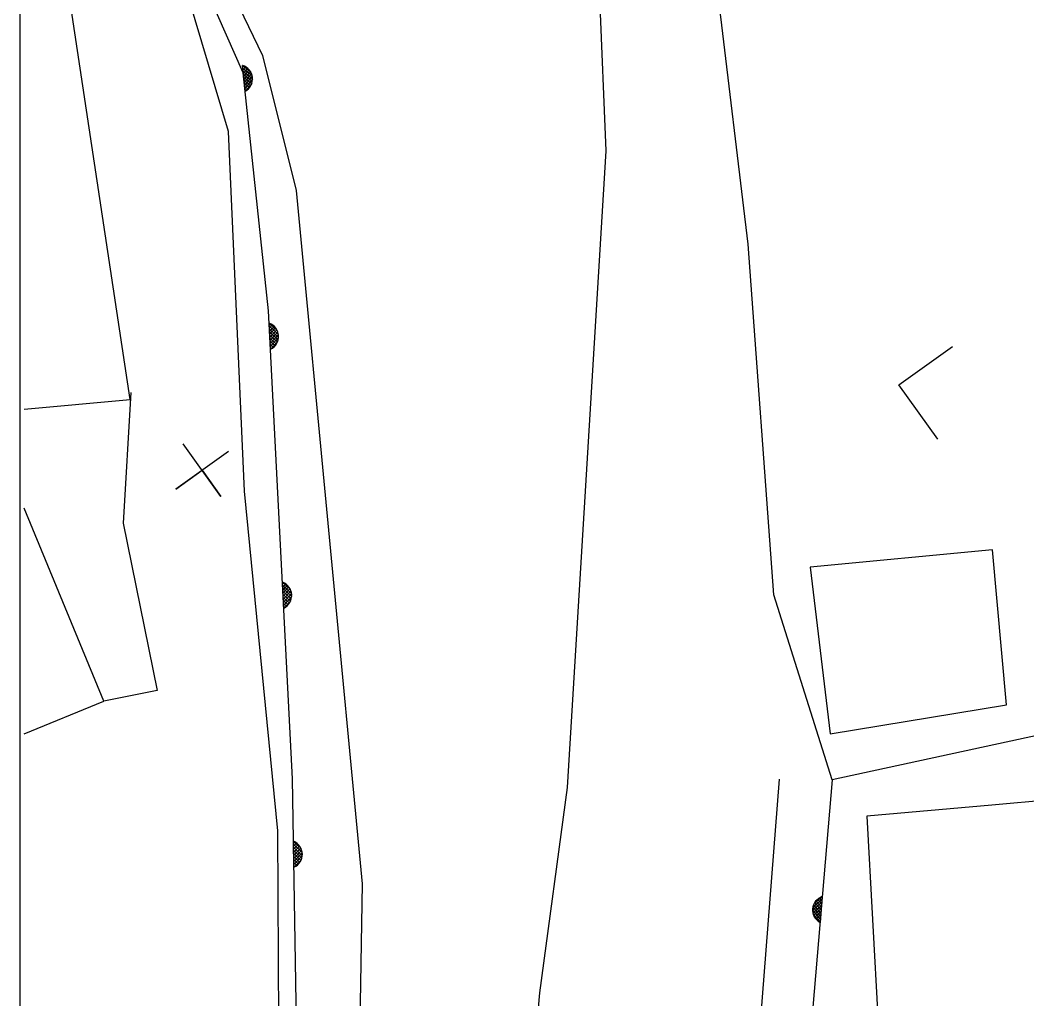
# Model space of a CAD drawing. Extents: x -299 to 346, y -14 to 200.
# Drawn here: x -1.01 to 22.31, y 29.29 to 51.96 of the extents above; entities that cross this region are included whole.
import ezdxf

# ---------------------------------------------------------------- set-up
doc = ezdxf.new("R2010")
doc.units = 0
doc.layers.add('TT-BASE', color=253, linetype='Continuous')
doc.layers.add('TX-PAPR', color=2, linetype='Continuous')

msp = doc.modelspace()

# ---------------------------------------------------------------- linework, layer by layer
at = {"layer": 'TT-BASE'}
for p, q in [((4.152, 50.746, -84.829), (1.609, 56.476, -84.829)), ((4.152, 50.746, 1.699), (1.609, 56.476, 1.699)), ((4.152, 50.746, 1.699), (1.609, 56.476, 1.699)), ((3.809, 49.383, -84.988), (1.89, 55.821, -84.988)), ((3.809, 49.383, 1.54), (1.89, 55.821, 1.54)), ((3.809, 49.383, 1.54), (1.89, 55.821, 1.54)), ((1.538, 43.184, -84.218), (-0.314, 55.415, -84.218)), ((1.538, 43.184, 2.31), (-0.314, 55.415, 2.31)), ((1.538, 43.184, 2.31), (-0.314, 55.415, 2.31)), ((15.838, 46.78, -85.28), (14.975, 54.009, -85.28)), ((15.838, 46.78, 1.248), (14.975, 54.009, 1.248)), ((15.838, 46.78, 1.248), (14.975, 54.009, 1.248)), ((12.557, 48.935, -87.551), (12.354, 53.734, -87.551)), ((12.557, 48.935, -1.023), (12.354, 53.734, -1.023)), ((12.557, 48.935, -1.023), (12.354, 53.734, -1.023)), ((3.887, 52.623, -87.551), (4.601, 51.146, -87.551)), ((3.887, 52.623, -1.023), (4.601, 51.146, -1.023)), ((3.887, 52.623, -1.023), (4.601, 51.146, -1.023)), ((4.601, 51.146, -87.551), (5.379, 48.017, -87.551)), ((4.601, 51.146, -1.023), (5.379, 48.017, -1.023)), ((4.601, 51.146, -1.023), (5.379, 48.017, -1.023)), ((4.198, 50.317, -84.829), (4.134, 50.914, -84.829)), ((4.198, 50.317, 1.699), (4.134, 50.914, 1.699)), ((4.198, 50.317, 1.699), (4.134, 50.914, 1.699)), ((4.325, 50.762, -84.829), (4.138, 50.913, -84.829)), ((4.325, 50.762, 1.699), (4.138, 50.913, 1.699)), ((4.325, 50.762, 1.699), (4.138, 50.913, 1.699)), ((4.164, 50.903, -84.829), (4.139, 50.872, -84.829)), ((4.164, 50.903, 1.699), (4.139, 50.872, 1.699)), ((4.164, 50.903, 1.699), (4.139, 50.872, 1.699)), ((4.21, 50.88, -84.829), (4.146, 50.802, -84.829)), ((4.21, 50.88, 1.699), (4.146, 50.802, 1.699)), ((4.21, 50.88, 1.699), (4.146, 50.802, 1.699)), ((4.25, 50.851, -84.829), (4.154, 50.731, -84.829)), ((4.25, 50.851, 1.699), (4.154, 50.731, 1.699)), ((4.25, 50.851, 1.699), (4.154, 50.731, 1.699)), ((4.36, 50.67, -84.829), (4.141, 50.846, -84.829)), ((4.36, 50.67, 1.699), (4.141, 50.846, 1.699)), ((4.36, 50.67, 1.699), (4.141, 50.846, 1.699)), ((4.367, 50.6, -84.829), (4.149, 50.775, -84.829)), ((4.367, 50.6, 1.699), (4.149, 50.775, 1.699)), ((4.367, 50.6, 1.699), (4.149, 50.775, 1.699)), ((4.741, 45.235, -84.829), (4.152, 50.746, -84.829)), ((4.741, 45.235, 1.699), (4.152, 50.746, 1.699)), ((4.741, 45.235, 1.699), (4.152, 50.746, 1.699)), ((4.361, 50.54, -84.829), (4.156, 50.705, -84.829)), ((4.361, 50.54, 1.699), (4.156, 50.705, 1.699)), ((4.361, 50.54, 1.699), (4.156, 50.705, 1.699)), ((4.286, 50.816, -84.829), (4.161, 50.661, -84.829)), ((4.286, 50.816, 1.699), (4.161, 50.661, 1.699)), ((4.286, 50.816, 1.699), (4.161, 50.661, 1.699)), ((4.346, 50.488, -84.829), (4.164, 50.635, -84.829)), ((4.346, 50.488, 1.699), (4.164, 50.635, 1.699)), ((4.346, 50.488, 1.699), (4.164, 50.635, 1.699)), ((4.317, 50.775, -84.829), (4.169, 50.591, -84.829)), ((4.317, 50.775, 1.699), (4.169, 50.591, 1.699)), ((4.317, 50.775, 1.699), (4.169, 50.591, 1.699)), ((4.342, 50.726, -84.829), (4.176, 50.52, -84.829)), ((4.342, 50.726, 1.699), (4.176, 50.52, 1.699)), ((4.342, 50.726, 1.699), (4.176, 50.52, 1.699)), ((4.36, 50.668, -84.829), (4.184, 50.45, -84.829)), ((4.36, 50.668, 1.699), (4.184, 50.45, 1.699)), ((4.36, 50.668, 1.699), (4.184, 50.45, 1.699)), ((4.324, 50.441, -84.829), (4.171, 50.564, -84.829)), ((4.324, 50.441, 1.699), (4.171, 50.564, 1.699)), ((4.324, 50.441, 1.699), (4.171, 50.564, 1.699)), ((4.296, 50.4, -84.829), (4.179, 50.494, -84.829)), ((4.296, 50.4, 1.699), (4.179, 50.494, 1.699)), ((4.296, 50.4, 1.699), (4.179, 50.494, 1.699)), ((4.262, 50.363, -84.829), (4.186, 50.424, -84.829)), ((4.262, 50.363, 1.699), (4.186, 50.424, 1.699)), ((4.262, 50.363, 1.699), (4.186, 50.424, 1.699)), ((4.367, 50.597, -84.829), (4.191, 50.38, -84.829)), ((4.367, 50.597, 1.699), (4.191, 50.38, 1.699)), ((4.367, 50.597, 1.699), (4.191, 50.38, 1.699)), ((4.348, 50.495, -84.829), (4.211, 50.325, -84.829)), ((4.348, 50.495, 1.699), (4.211, 50.325, 1.699)), ((4.348, 50.495, 1.699), (4.211, 50.325, 1.699)), ((4.221, 50.331, -84.829), (4.194, 50.353, -84.829)), ((4.221, 50.331, 1.699), (4.194, 50.353, 1.699)), ((4.221, 50.331, 1.699), (4.194, 50.353, 1.699)), ((4.183, 41.065, -84.988), (3.809, 49.383, -84.988)), ((4.183, 41.065, 1.54), (3.809, 49.383, 1.54)), ((4.183, 41.065, 1.54), (3.809, 49.383, 1.54)), ((11.661, 34.202, -87.551), (12.557, 48.935, -87.551)), ((11.661, 34.202, -1.023), (12.557, 48.935, -1.023)), ((11.661, 34.202, -1.023), (12.557, 48.935, -1.023)), ((5.379, 48.017, -87.551), (6.906, 31.975, -87.551)), ((5.379, 48.017, -1.023), (6.906, 31.975, -1.023)), ((5.379, 48.017, -1.023), (6.906, 31.975, -1.023)), ((16.436, 38.662, -85.28), (15.838, 46.78, -85.28)), ((16.436, 38.662, 1.248), (15.838, 46.78, 1.248)), ((16.436, 38.662, 1.248), (15.838, 46.78, 1.248)), ((5.291, 34.407, -84.829), (4.741, 45.235, -84.829)), ((5.291, 34.407, 1.699), (4.741, 45.235, 1.699)), ((5.291, 34.407, 1.699), (4.741, 45.235, 1.699)), ((4.786, 44.348, -84.829), (4.755, 44.947, -84.829)), ((4.786, 44.348, 1.699), (4.755, 44.947, 1.699)), ((4.786, 44.348, 1.699), (4.755, 44.947, 1.699)), ((4.785, 44.935, -84.829), (4.757, 44.905, -84.829)), ((4.785, 44.935, 1.699), (4.757, 44.905, 1.699)), ((4.785, 44.935, 1.699), (4.757, 44.905, 1.699)), ((4.937, 44.784, -84.829), (4.759, 44.945, -84.829)), ((4.937, 44.784, 1.699), (4.759, 44.945, 1.699)), ((4.937, 44.784, 1.699), (4.759, 44.945, 1.699)), ((4.967, 44.69, -84.829), (4.759, 44.878, -84.829)), ((4.967, 44.69, 1.699), (4.759, 44.878, 1.699)), ((4.967, 44.69, 1.699), (4.759, 44.878, 1.699)), ((4.829, 44.909, -84.829), (4.761, 44.834, -84.829)), ((4.829, 44.909, 1.699), (4.761, 44.834, 1.699)), ((4.829, 44.909, 1.699), (4.761, 44.834, 1.699)), ((4.97, 44.62, -84.829), (4.762, 44.808, -84.829)), ((4.97, 44.62, 1.699), (4.762, 44.808, 1.699)), ((4.97, 44.62, 1.699), (4.762, 44.808, 1.699)), ((4.868, 44.878, -84.829), (4.765, 44.763, -84.829)), ((4.868, 44.878, 1.699), (4.765, 44.763, 1.699)), ((4.868, 44.878, 1.699), (4.765, 44.763, 1.699)), ((4.902, 44.841, -84.829), (4.768, 44.693, -84.829)), ((4.902, 44.841, 1.699), (4.768, 44.693, 1.699)), ((4.902, 44.841, 1.699), (4.768, 44.693, 1.699)), ((4.93, 44.798, -84.829), (4.772, 44.622, -84.829)), ((4.93, 44.798, 1.699), (4.772, 44.622, 1.699)), ((4.93, 44.798, 1.699), (4.772, 44.622, 1.699)), ((4.961, 44.561, -84.829), (4.766, 44.737, -84.829)), ((4.961, 44.561, 1.699), (4.766, 44.737, 1.699)), ((4.961, 44.561, 1.699), (4.766, 44.737, 1.699)), ((4.943, 44.51, -84.829), (4.769, 44.666, -84.829)), ((4.943, 44.51, 1.699), (4.769, 44.666, 1.699)), ((4.943, 44.51, 1.699), (4.769, 44.666, 1.699)), ((4.919, 44.464, -84.829), (4.773, 44.596, -84.829)), ((4.919, 44.464, 1.699), (4.773, 44.596, 1.699)), ((4.919, 44.464, 1.699), (4.773, 44.596, 1.699)), ((4.953, 44.748, -84.829), (4.775, 44.551, -84.829)), ((4.953, 44.748, 1.699), (4.775, 44.551, 1.699)), ((4.953, 44.748, 1.699), (4.775, 44.551, 1.699)), ((4.967, 44.689, -84.829), (4.779, 44.481, -84.829)), ((4.967, 44.689, 1.699), (4.779, 44.481, 1.699)), ((4.967, 44.689, 1.699), (4.779, 44.481, 1.699)), ((4.97, 44.618, -84.829), (4.782, 44.41, -84.829)), ((4.97, 44.618, 1.699), (4.782, 44.41, 1.699)), ((4.97, 44.618, 1.699), (4.782, 44.41, 1.699)), ((4.888, 44.424, -84.829), (4.777, 44.525, -84.829)), ((4.888, 44.424, 1.699), (4.777, 44.525, 1.699)), ((4.888, 44.424, 1.699), (4.777, 44.525, 1.699)), ((4.852, 44.39, -84.829), (4.78, 44.455, -84.829)), ((4.852, 44.39, 1.699), (4.78, 44.455, 1.699)), ((4.852, 44.39, 1.699), (4.78, 44.455, 1.699)), ((4.81, 44.36, -84.829), (4.784, 44.384, -84.829)), ((4.81, 44.36, 1.699), (4.784, 44.384, 1.699)), ((4.81, 44.36, 1.699), (4.784, 44.384, 1.699)), ((4.946, 44.517, -84.829), (4.8, 44.355, -84.829)), ((4.946, 44.517, 1.699), (4.8, 44.355, 1.699)), ((4.946, 44.517, 1.699), (4.8, 44.355, 1.699)), ((19.33, 43.526, -85.253), (20.567, 44.407, -85.253)), ((19.33, 43.526, 1.275), (20.567, 44.407, 1.275)), ((19.33, 43.526, 1.275), (20.567, 44.407, 1.275)), ((20.227, 42.268, -85.253), (19.33, 43.526, -85.253)), ((20.227, 42.268, 1.275), (19.33, 43.526, 1.275)), ((20.227, 42.268, 1.275), (19.33, 43.526, 1.275)), ((-0.921, 42.962, -84.218), (1.538, 43.184, -84.218)), ((-0.921, 42.962, 2.31), (1.538, 43.184, 2.31)), ((-0.921, 42.962, 2.31), (1.538, 43.184, 2.31)), ((1.548, 43.343, -84.138), (1.375, 40.322, -84.138)), ((1.548, 43.343, 2.39), (1.375, 40.322, 2.39)), ((1.548, 43.343, 2.39), (1.375, 40.322, 2.39)), ((3.635, 40.936, -86.693), (2.765, 42.157, -86.693)), ((3.635, 40.936, -0.165), (2.765, 42.157, -0.165)), ((3.635, 40.936, -0.165), (2.765, 42.157, -0.165)), ((3.811, 41.982, -86.693), (2.589, 41.111, -86.693)), ((3.811, 41.982, -0.165), (2.589, 41.111, -0.165)), ((3.811, 41.982, -0.165), (2.589, 41.111, -0.165)), ((2.589, 41.111, -86.693), (3.2, 41.546, -86.693)), ((2.589, 41.111, -0.165), (3.2, 41.546, -0.165)), ((2.589, 41.111, -0.165), (3.2, 41.546, -0.165)), ((3.2, 41.546, -86.693), (3.635, 40.936, -86.693)), ((3.2, 41.546, -0.165), (3.635, 40.936, -0.165)), ((3.2, 41.546, -0.165), (3.635, 40.936, -0.165)), ((4.956, 33.203, -84.988), (4.183, 41.065, -84.988)), ((4.956, 33.203, 1.54), (4.183, 41.065, 1.54)), ((4.956, 33.203, 1.54), (4.183, 41.065, 1.54)), ((0.926, 36.199, -84.138), (-0.921, 40.671, -84.138)), ((0.926, 36.199, 2.39), (-0.921, 40.671, 2.39)), ((0.926, 36.199, 2.39), (-0.921, 40.671, 2.39)), ((1.375, 40.322, -84.138), (2.163, 36.448, -84.138)), ((1.375, 40.322, 2.39), (2.163, 36.448, 2.39)), ((1.375, 40.322, 2.39), (2.163, 36.448, 2.39)), ((21.496, 39.702, -83.952), (17.272, 39.306, -83.952)), ((21.496, 39.702, 2.576), (17.272, 39.306, 2.576)), ((21.496, 39.702, 2.576), (17.272, 39.306, 2.576)), ((21.822, 36.119, -83.952), (21.496, 39.702, -83.952)), ((21.822, 36.119, 2.576), (21.496, 39.702, 2.576)), ((21.822, 36.119, 2.576), (21.496, 39.702, 2.576)), ((17.272, 39.306, -83.952), (17.742, 35.449, -83.952)), ((17.272, 39.306, 2.576), (17.742, 35.449, 2.576)), ((17.272, 39.306, 2.576), (17.742, 35.449, 2.576)), ((5.09, 38.355, -84.829), (5.06, 38.955, -84.829)), ((5.09, 38.355, 1.699), (5.06, 38.955, 1.699)), ((5.09, 38.355, 1.699), (5.06, 38.955, 1.699)), ((5.089, 38.942, -84.829), (5.062, 38.912, -84.829)), ((5.089, 38.942, 1.699), (5.062, 38.912, 1.699)), ((5.089, 38.942, 1.699), (5.062, 38.912, 1.699)), ((5.271, 38.698, -84.829), (5.063, 38.886, -84.829)), ((5.271, 38.698, 1.699), (5.063, 38.886, 1.699)), ((5.271, 38.698, 1.699), (5.063, 38.886, 1.699)), ((5.242, 38.792, -84.829), (5.064, 38.953, -84.829)), ((5.242, 38.792, 1.699), (5.064, 38.953, 1.699)), ((5.242, 38.792, 1.699), (5.064, 38.953, 1.699)), ((5.134, 38.917, -84.829), (5.066, 38.842, -84.829)), ((5.134, 38.917, 1.699), (5.066, 38.842, 1.699)), ((5.134, 38.917, 1.699), (5.066, 38.842, 1.699)), ((5.275, 38.628, -84.829), (5.067, 38.815, -84.829)), ((5.275, 38.628, 1.699), (5.067, 38.815, 1.699)), ((5.275, 38.628, 1.699), (5.067, 38.815, 1.699)), ((5.173, 38.886, -84.829), (5.069, 38.771, -84.829)), ((5.173, 38.886, 1.699), (5.069, 38.771, 1.699)), ((5.173, 38.886, 1.699), (5.069, 38.771, 1.699)), ((5.265, 38.569, -84.829), (5.071, 38.745, -84.829)), ((5.265, 38.569, 1.699), (5.071, 38.745, 1.699)), ((5.265, 38.569, 1.699), (5.071, 38.745, 1.699)), ((5.207, 38.849, -84.829), (5.073, 38.7, -84.829)), ((5.207, 38.849, 1.699), (5.073, 38.7, 1.699)), ((5.207, 38.849, 1.699), (5.073, 38.7, 1.699)), ((5.235, 38.805, -84.829), (5.076, 38.63, -84.829)), ((5.235, 38.805, 1.699), (5.076, 38.63, 1.699)), ((5.235, 38.805, 1.699), (5.076, 38.63, 1.699)), ((5.257, 38.755, -84.829), (5.08, 38.559, -84.829)), ((5.257, 38.755, 1.699), (5.08, 38.559, 1.699)), ((5.257, 38.755, 1.699), (5.08, 38.559, 1.699)), ((5.248, 38.517, -84.829), (5.074, 38.674, -84.829)), ((5.248, 38.517, 1.699), (5.074, 38.674, 1.699)), ((5.248, 38.517, 1.699), (5.074, 38.674, 1.699)), ((5.223, 38.472, -84.829), (5.078, 38.604, -84.829)), ((5.223, 38.472, 1.699), (5.078, 38.604, 1.699)), ((5.223, 38.472, 1.699), (5.078, 38.604, 1.699)), ((5.193, 38.432, -84.829), (5.081, 38.533, -84.829)), ((5.193, 38.432, 1.699), (5.081, 38.533, 1.699)), ((5.193, 38.432, 1.699), (5.081, 38.533, 1.699)), ((5.272, 38.697, -84.829), (5.084, 38.489, -84.829)), ((5.272, 38.697, 1.699), (5.084, 38.489, 1.699)), ((5.272, 38.697, 1.699), (5.084, 38.489, 1.699)), ((5.274, 38.625, -84.829), (5.087, 38.418, -84.829)), ((5.274, 38.625, 1.699), (5.087, 38.418, 1.699)), ((5.274, 38.625, 1.699), (5.087, 38.418, 1.699)), ((5.251, 38.524, -84.829), (5.104, 38.362, -84.829)), ((5.251, 38.524, 1.699), (5.104, 38.362, 1.699)), ((5.251, 38.524, 1.699), (5.104, 38.362, 1.699)), ((17.787, 34.382, -85.28), (16.436, 38.662, -85.28)), ((17.787, 34.382, 1.248), (16.436, 38.662, 1.248)), ((17.787, 34.382, 1.248), (16.436, 38.662, 1.248)), ((5.157, 38.398, -84.829), (5.085, 38.462, -84.829)), ((5.157, 38.398, 1.699), (5.085, 38.462, 1.699)), ((5.157, 38.398, 1.699), (5.085, 38.462, 1.699)), ((5.115, 38.368, -84.829), (5.088, 38.392, -84.829)), ((5.115, 38.368, 1.699), (5.088, 38.392, 1.699)), ((5.115, 38.368, 1.699), (5.088, 38.392, 1.699)), ((2.163, 36.448, -84.138), (0.926, 36.199, -84.138)), ((2.163, 36.448, 2.39), (0.926, 36.199, 2.39)), ((2.163, 36.448, 2.39), (0.926, 36.199, 2.39)), ((-0.922, 35.45, -84.138), (0.926, 36.199, -84.138)), ((-0.922, 35.45, 2.39), (0.926, 36.199, 2.39)), ((-0.922, 35.45, 2.39), (0.926, 36.199, 2.39)), ((17.742, 35.449, -83.952), (21.822, 36.119, -83.952)), ((17.742, 35.449, 2.576), (21.822, 36.119, 2.576)), ((17.742, 35.449, 2.576), (21.822, 36.119, 2.576)), ((25.542, 36.067, -85.28), (17.787, 34.382, -85.28)), ((25.542, 36.067, 1.248), (17.787, 34.382, 1.248)), ((25.542, 36.067, 1.248), (17.787, 34.382, 1.248)), ((5.524, 20.832, -84.829), (5.291, 34.407, -84.829)), ((5.524, 20.832, 1.699), (5.291, 34.407, 1.699)), ((5.524, 20.832, 1.699), (5.291, 34.407, 1.699)), ((13.867, 0, -86.551), (16.565, 34.4, -86.551)), ((13.867, 0, -0.023), (16.565, 34.4, -0.023)), ((13.867, 0, -0.023), (16.565, 34.4, -0.023)), ((17.787, 34.382, -84.059), (16.979, 24.91, -84.059)), ((17.787, 34.382, 2.469), (16.979, 24.91, 2.469)), ((17.787, 34.382, 2.469), (16.979, 24.91, 2.469)), ((11.017, 29.452, -87.551), (11.661, 34.202, -87.551)), ((11.017, 29.452, -1.023), (11.661, 34.202, -1.023)), ((11.017, 29.452, -1.023), (11.661, 34.202, -1.023)), ((23.989, 34.027, -86.448), (21.477, 33.8, -86.448)), ((23.989, 34.027, 0.08), (21.477, 33.8, 0.08)), ((23.989, 34.027, 0.08), (21.477, 33.8, 0.08)), ((21.477, 33.8, -86.448), (18.591, 33.539, -86.448)), ((21.477, 33.8, 0.08), (18.591, 33.539, 0.08)), ((21.477, 33.8, 0.08), (18.591, 33.539, 0.08)), ((18.591, 33.539, -86.448), (18.899, 27.778, -86.448)), ((18.591, 33.539, 0.08), (18.899, 27.778, 0.08)), ((18.591, 33.539, 0.08), (18.899, 27.778, 0.08)), ((4.991, 24.532, -84.988), (4.956, 33.203, -84.988)), ((4.991, 24.532, 1.54), (4.956, 33.203, 1.54)), ((4.991, 24.532, 1.54), (4.956, 33.203, 1.54)), ((5.326, 32.361, -84.829), (5.316, 32.961, -84.829)), ((5.326, 32.361, 1.699), (5.316, 32.961, 1.699)), ((5.326, 32.361, 1.699), (5.316, 32.961, 1.699)), ((5.344, 32.947, -84.829), (5.316, 32.918, -84.829)), ((5.344, 32.947, 1.699), (5.316, 32.918, 1.699)), ((5.344, 32.947, 1.699), (5.316, 32.918, 1.699)), ((5.388, 32.92, -84.829), (5.317, 32.848, -84.829)), ((5.388, 32.92, 1.699), (5.317, 32.848, 1.699)), ((5.388, 32.92, 1.699), (5.317, 32.848, 1.699)), ((5.518, 32.697, -84.829), (5.317, 32.892, -84.829)), ((5.518, 32.697, 1.699), (5.317, 32.892, 1.699)), ((5.518, 32.697, 1.699), (5.317, 32.892, 1.699)), ((5.492, 32.792, -84.829), (5.319, 32.959, -84.829)), ((5.492, 32.792, 1.699), (5.319, 32.959, 1.699)), ((5.492, 32.792, 1.699), (5.319, 32.959, 1.699)), ((5.519, 32.627, -84.829), (5.318, 32.821, -84.829)), ((5.519, 32.627, 1.699), (5.318, 32.821, 1.699)), ((5.519, 32.627, 1.699), (5.318, 32.821, 1.699)), ((5.426, 32.888, -84.829), (5.319, 32.777, -84.829)), ((5.426, 32.888, 1.699), (5.319, 32.777, 1.699)), ((5.426, 32.888, 1.699), (5.319, 32.777, 1.699)), ((5.508, 32.568, -84.829), (5.319, 32.751, -84.829)), ((5.508, 32.568, 1.699), (5.319, 32.751, 1.699)), ((5.508, 32.568, 1.699), (5.319, 32.751, 1.699)), ((5.458, 32.85, -84.829), (5.32, 32.706, -84.829)), ((5.458, 32.85, 1.699), (5.32, 32.706, 1.699)), ((5.458, 32.85, 1.699), (5.32, 32.706, 1.699)), ((5.488, 32.517, -84.829), (5.32, 32.68, -84.829)), ((5.488, 32.517, 1.699), (5.32, 32.68, 1.699)), ((5.488, 32.517, 1.699), (5.32, 32.68, 1.699)), ((5.485, 32.806, -84.829), (5.321, 32.635, -84.829)), ((5.485, 32.806, 1.699), (5.321, 32.635, 1.699)), ((5.485, 32.806, 1.699), (5.321, 32.635, 1.699)), ((5.506, 32.755, -84.829), (5.322, 32.565, -84.829)), ((5.506, 32.755, 1.699), (5.322, 32.565, 1.699)), ((5.506, 32.755, 1.699), (5.322, 32.565, 1.699)), ((5.519, 32.696, -84.829), (5.324, 32.494, -84.829)), ((5.519, 32.696, 1.699), (5.324, 32.494, 1.699)), ((5.519, 32.696, 1.699), (5.324, 32.494, 1.699)), ((5.463, 32.473, -84.829), (5.322, 32.609, -84.829)), ((5.463, 32.473, 1.699), (5.322, 32.609, 1.699)), ((5.463, 32.473, 1.699), (5.322, 32.609, 1.699)), ((5.431, 32.434, -84.829), (5.323, 32.538, -84.829)), ((5.431, 32.434, 1.699), (5.323, 32.538, 1.699)), ((5.431, 32.434, 1.699), (5.323, 32.538, 1.699)), ((5.393, 32.401, -84.829), (5.324, 32.468, -84.829)), ((5.393, 32.401, 1.699), (5.324, 32.468, 1.699)), ((5.393, 32.401, 1.699), (5.324, 32.468, 1.699)), ((5.519, 32.624, -84.829), (5.325, 32.423, -84.829)), ((5.519, 32.624, 1.699), (5.325, 32.423, 1.699)), ((5.519, 32.624, 1.699), (5.325, 32.423, 1.699)), ((5.492, 32.524, -84.829), (5.34, 32.367, -84.829)), ((5.492, 32.524, 1.699), (5.34, 32.367, 1.699)), ((5.492, 32.524, 1.699), (5.34, 32.367, 1.699)), ((5.35, 32.373, -84.829), (5.325, 32.397, -84.829)), ((5.35, 32.373, 1.699), (5.325, 32.397, 1.699)), ((5.35, 32.373, 1.699), (5.325, 32.397, 1.699)), ((6.906, 31.975, -87.551), (6.498, 6.258, -87.551)), ((6.906, 31.975, -1.023), (6.498, 6.258, -1.023)), ((6.906, 31.975, -1.023), (6.498, 6.258, -1.023)), ((17.331, 31.367, -84.059), (17.545, 31.548, -84.059)), ((17.331, 31.367, 2.469), (17.545, 31.548, 2.469)), ((17.331, 31.367, 2.469), (17.545, 31.548, 2.469)), ((17.338, 31.438, -84.059), (17.551, 31.618, -84.059)), ((17.338, 31.438, 2.469), (17.551, 31.618, 2.469)), ((17.338, 31.438, 2.469), (17.551, 31.618, 2.469)), ((17.354, 31.493, -84.059), (17.524, 31.292, -84.059)), ((17.354, 31.493, 2.469), (17.524, 31.292, 2.469)), ((17.354, 31.493, 2.469), (17.524, 31.292, 2.469)), ((17.375, 31.535, -84.059), (17.542, 31.676, -84.059)), ((17.375, 31.535, 2.469), (17.542, 31.676, 2.469)), ((17.375, 31.535, 2.469), (17.542, 31.676, 2.469)), ((17.379, 31.541, -84.059), (17.53, 31.363, -84.059)), ((17.379, 31.541, 2.469), (17.53, 31.363, 2.469)), ((17.379, 31.541, 2.469), (17.53, 31.363, 2.469)), ((17.409, 31.583, -84.059), (17.536, 31.433, -84.059)), ((17.409, 31.583, 2.469), (17.536, 31.433, 2.469)), ((17.409, 31.583, 2.469), (17.536, 31.433, 2.469)), ((17.445, 31.618, -84.059), (17.542, 31.504, -84.059)), ((17.445, 31.618, 2.469), (17.542, 31.504, 2.469)), ((17.445, 31.618, 2.469), (17.542, 31.504, 2.469)), ((17.485, 31.648, -84.059), (17.548, 31.574, -84.059)), ((17.485, 31.648, 2.469), (17.548, 31.574, 2.469)), ((17.485, 31.648, 2.469), (17.548, 31.574, 2.469)), ((17.557, 31.681, -84.059), (17.506, 31.083, -84.059)), ((17.557, 31.681, 2.469), (17.506, 31.083, 2.469)), ((17.557, 31.681, 2.469), (17.506, 31.083, 2.469)), ((17.531, 31.671, -84.059), (17.554, 31.645, -84.059)), ((17.531, 31.671, 2.469), (17.554, 31.645, 2.469)), ((17.531, 31.671, 2.469), (17.554, 31.645, 2.469)), ((17.331, 31.366, -84.059), (17.512, 31.151, -84.059)), ((17.331, 31.366, 2.469), (17.512, 31.151, 2.469)), ((17.331, 31.366, 2.469), (17.512, 31.151, 2.469)), ((17.337, 31.307, -84.059), (17.539, 31.477, -84.059)), ((17.337, 31.307, 2.469), (17.539, 31.477, 2.469)), ((17.337, 31.307, 2.469), (17.539, 31.477, 2.469)), ((17.337, 31.436, -84.059), (17.518, 31.222, -84.059)), ((17.337, 31.436, 2.469), (17.518, 31.222, 2.469)), ((17.337, 31.436, 2.469), (17.518, 31.222, 2.469)), ((17.347, 31.268, -84.059), (17.502, 31.085, -84.059)), ((17.347, 31.268, 2.469), (17.502, 31.085, 2.469)), ((17.347, 31.268, 2.469), (17.502, 31.085, 2.469)), ((17.352, 31.254, -84.059), (17.533, 31.407, -84.059)), ((17.352, 31.254, 2.469), (17.533, 31.407, 2.469)), ((17.352, 31.254, 2.469), (17.533, 31.407, 2.469)), ((17.375, 31.208, -84.059), (17.527, 31.336, -84.059)), ((17.375, 31.208, 2.469), (17.527, 31.336, 2.469)), ((17.375, 31.208, 2.469), (17.527, 31.336, 2.469)), ((17.403, 31.167, -84.059), (17.521, 31.266, -84.059)), ((17.403, 31.167, 2.469), (17.521, 31.266, 2.469)), ((17.403, 31.167, 2.469), (17.521, 31.266, 2.469)), ((17.438, 31.13, -84.059), (17.515, 31.196, -84.059)), ((17.438, 31.13, 2.469), (17.515, 31.196, 2.469)), ((17.438, 31.13, 2.469), (17.515, 31.196, 2.469)), ((17.478, 31.099, -84.059), (17.509, 31.125, -84.059)), ((17.478, 31.099, 2.469), (17.509, 31.125, 2.469)), ((17.478, 31.099, 2.469), (17.509, 31.125, 2.469)), ((9.147, 7.01, -87.551), (11.017, 29.452, -87.551)), ((9.147, 7.01, -1.023), (11.017, 29.452, -1.023)), ((9.147, 7.01, -1.023), (11.017, 29.452, -1.023))]:
    msp.add_line(p, q, dxfattribs=at)
for centre, start, end in [((4.042, 50.602, -84.829), 298.7154, 73.4757), ((4.042, 50.602, 1.699), 298.7154, 73.4757), ((4.042, 50.602, 1.699), 298.7154, 73.4757), ((4.646, 44.641, -84.829), 295.5284, 70.2887), ((4.646, 44.641, 1.699), 295.5284, 70.2887), ((4.646, 44.641, 1.699), 295.5284, 70.2887), ((4.95, 38.649, -84.829), 295.5284, 70.2887), ((4.95, 38.649, 1.699), 295.5284, 70.2887), ((4.95, 38.649, 1.699), 295.5284, 70.2887), ((5.196, 32.658, -84.829), 293.6044, 68.3647), ((5.196, 32.658, 1.699), 293.6044, 68.3647), ((5.196, 32.658, 1.699), 293.6044, 68.3647), ((17.656, 31.371, -84.059), 107.7434, 242.5037), ((17.656, 31.371, 2.469), 107.7434, 242.5037), ((17.656, 31.371, 2.469), 107.7434, 242.5037)]:
    msp.add_arc(centre, 0.325, start, end, dxfattribs=at)
at = {"layer": 'TX-PAPR'}
msp.add_lwpolyline([(-1.011, 142.251), (237.789, 142.251), (237.789, -12.549), (-1.011, -12.549)], close=True, dxfattribs=at)

doc.saveas('drawing.dxf')
